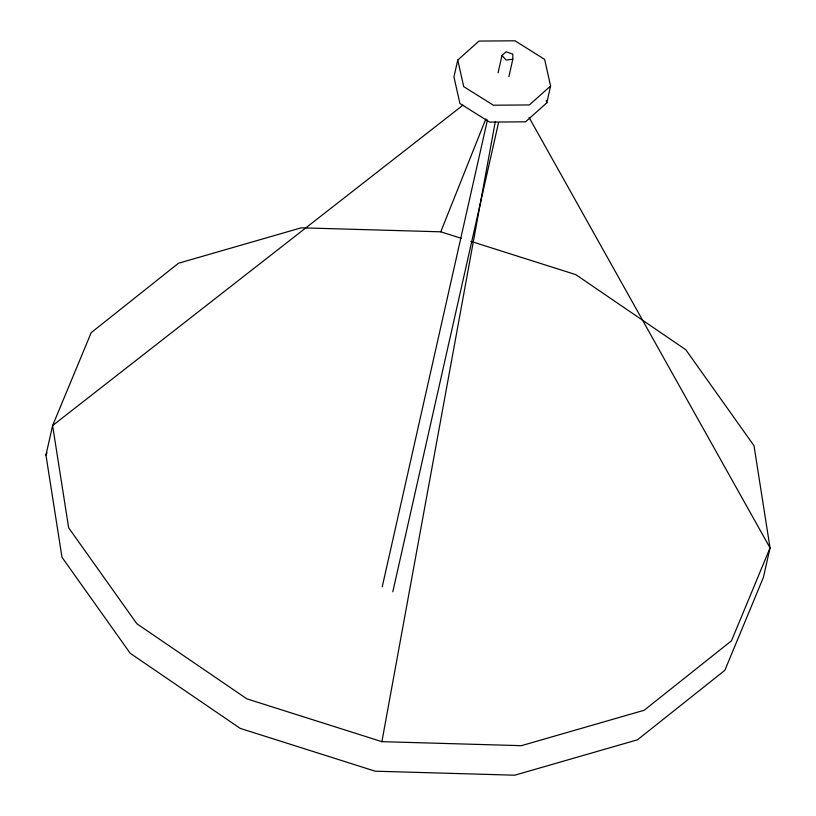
<?xml version="1.0" encoding="UTF-8"?>
<svg xmlns="http://www.w3.org/2000/svg" width="816" height="816" viewBox="0 0 816 816"><rect width="100%" height="100%" fill="white"/><g stroke="black" fill="none" stroke-linecap="round" stroke-linejoin="round"><path stroke-width="1.22" d="M508.909 76.602L512.825 59.221L512.846 54.152L506.144 51.816L501.983 55.447L498.066 72.828M461.264 238.313L440.773 231.815L301.247 227.817L178.49 263.231L91.178 332.673L52.612 425.564L68.646 527.779L136.853 623.74L246.85 698.843L381.888 741.662L495.241 121.839M470.914 241.373L575.8 274.635L685.797 349.738L754.004 445.709L770.049 547.913L763.388 577.442L724.822 670.344L637.51 739.786L514.753 775.2L375.227 771.191L240.2 728.382L130.203 653.269L61.996 557.308L45.951 455.093L52.612 425.564L463.029 105.131M457.756 60.058L453.951 76.928L459.908 103.499L489.569 122.094L525.555 121.819L546.791 102.836L550.596 85.966L544.639 59.395L514.988 40.8L478.992 41.075L457.756 60.058L463.712 86.618L493.364 105.213L529.36 104.948L550.596 85.966M382.245 586.765L487.438 120.003M392.802 591.784L498.556 122.533M440.773 231.815L485.857 118.891M45.951 455.093L46.93 452.747M512.825 59.221L506.104 60.027L501.983 55.447M381.888 741.662L521.404 745.671L644.161 710.257L731.473 640.815L770.049 547.913L529.084 117.494M546.251 100.419L546.791 102.836"/></g></svg>
